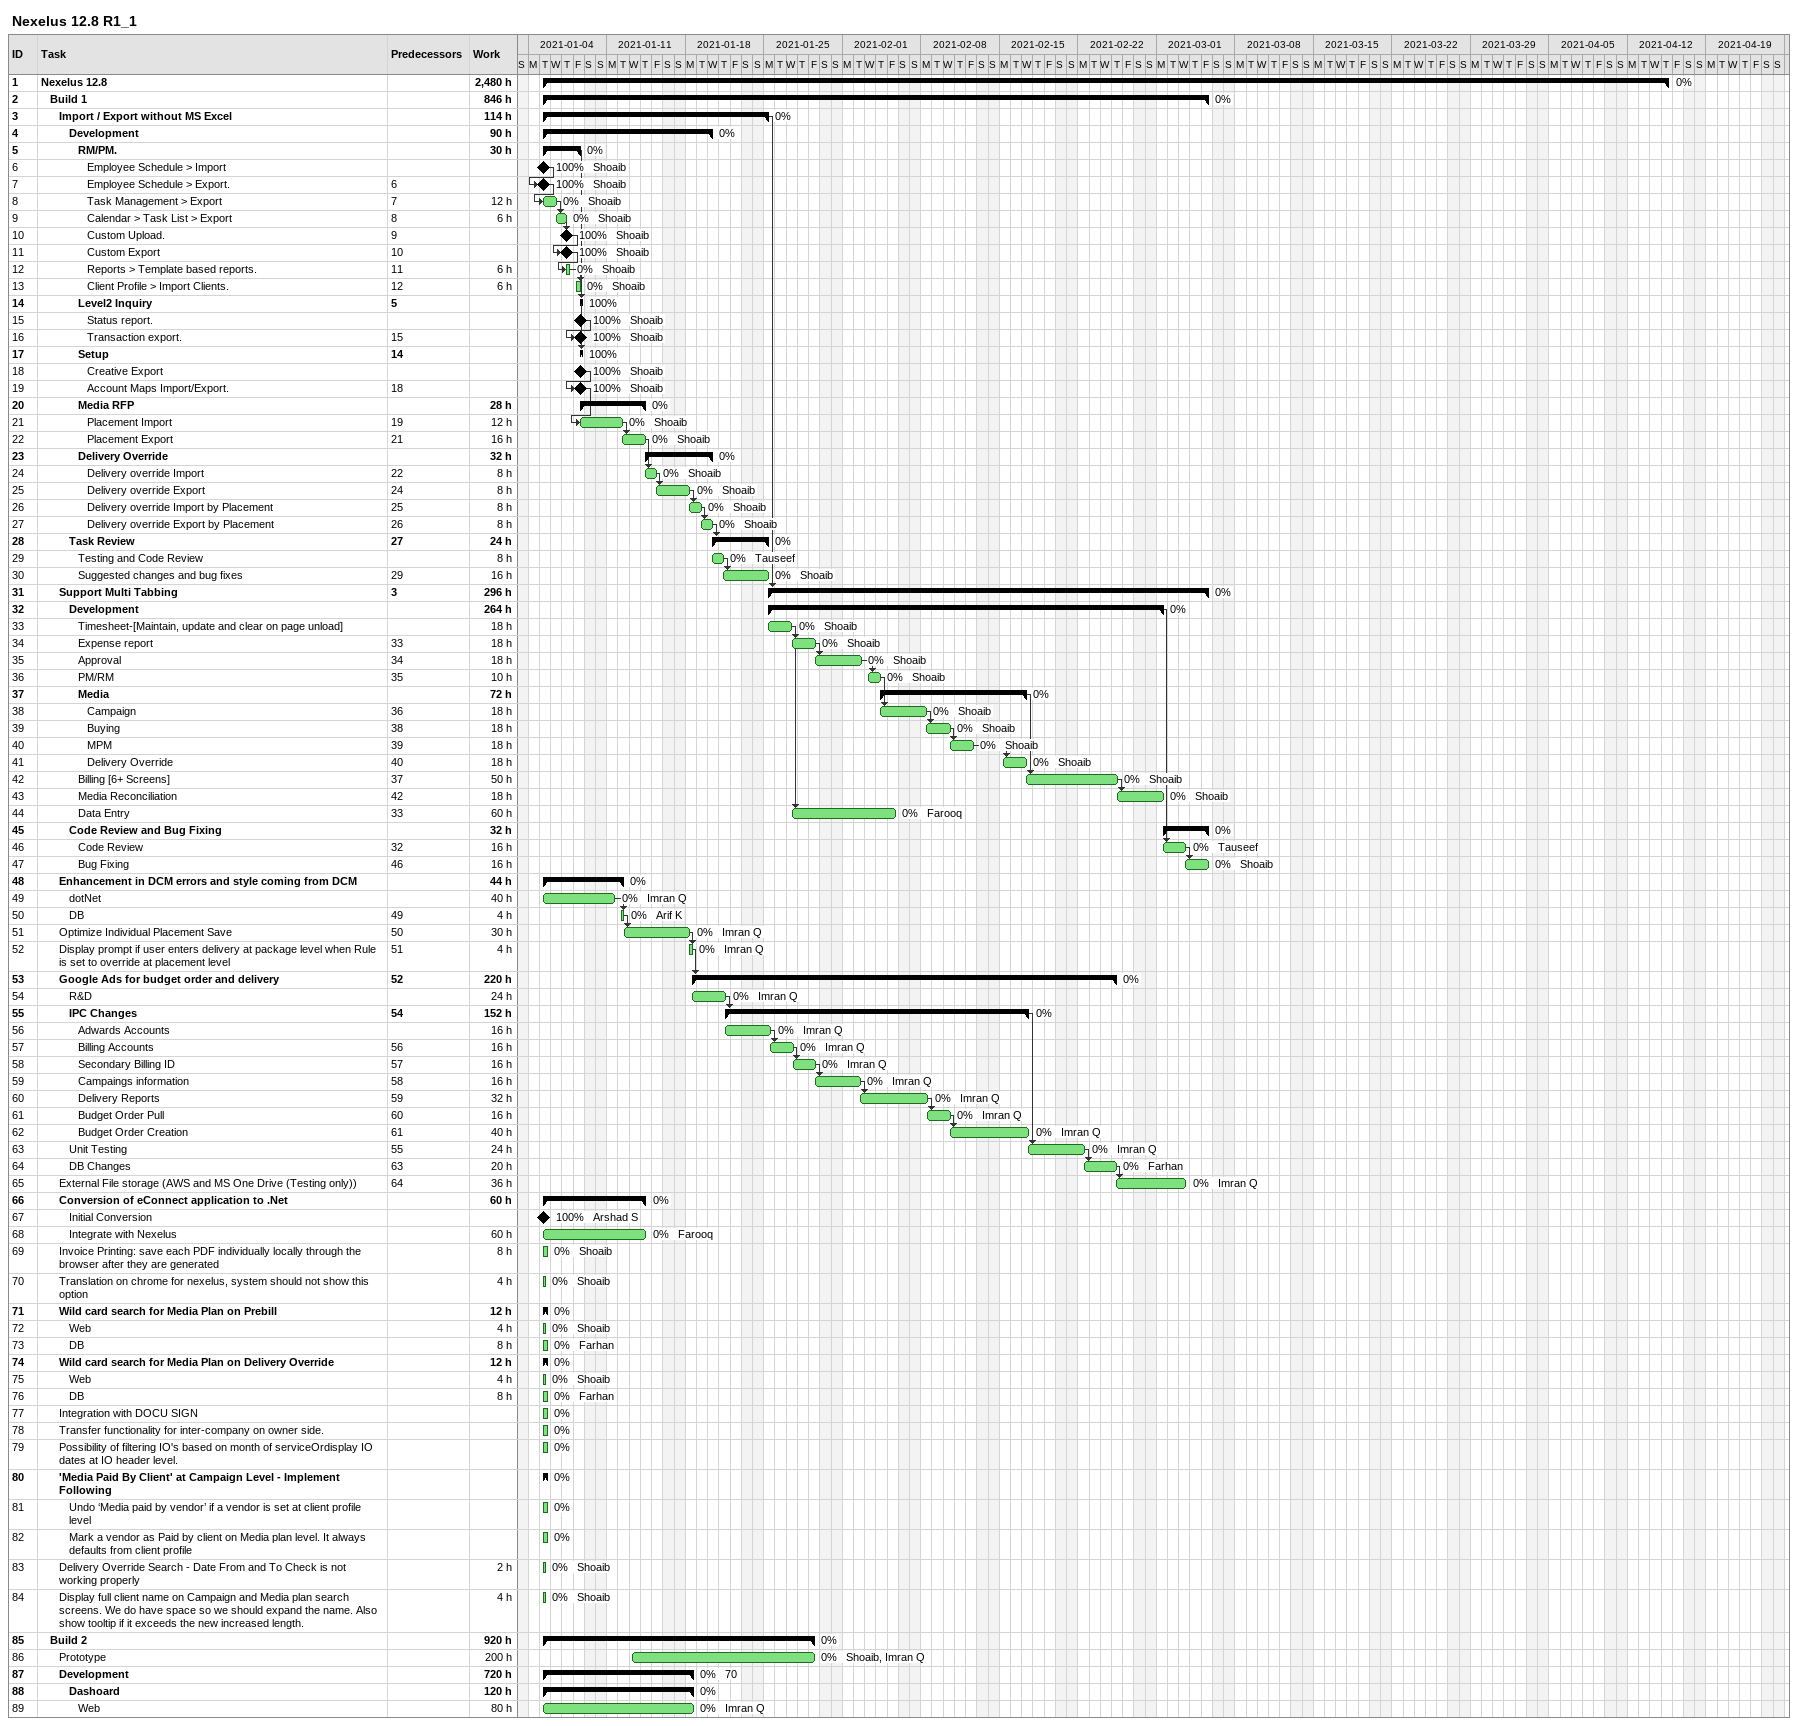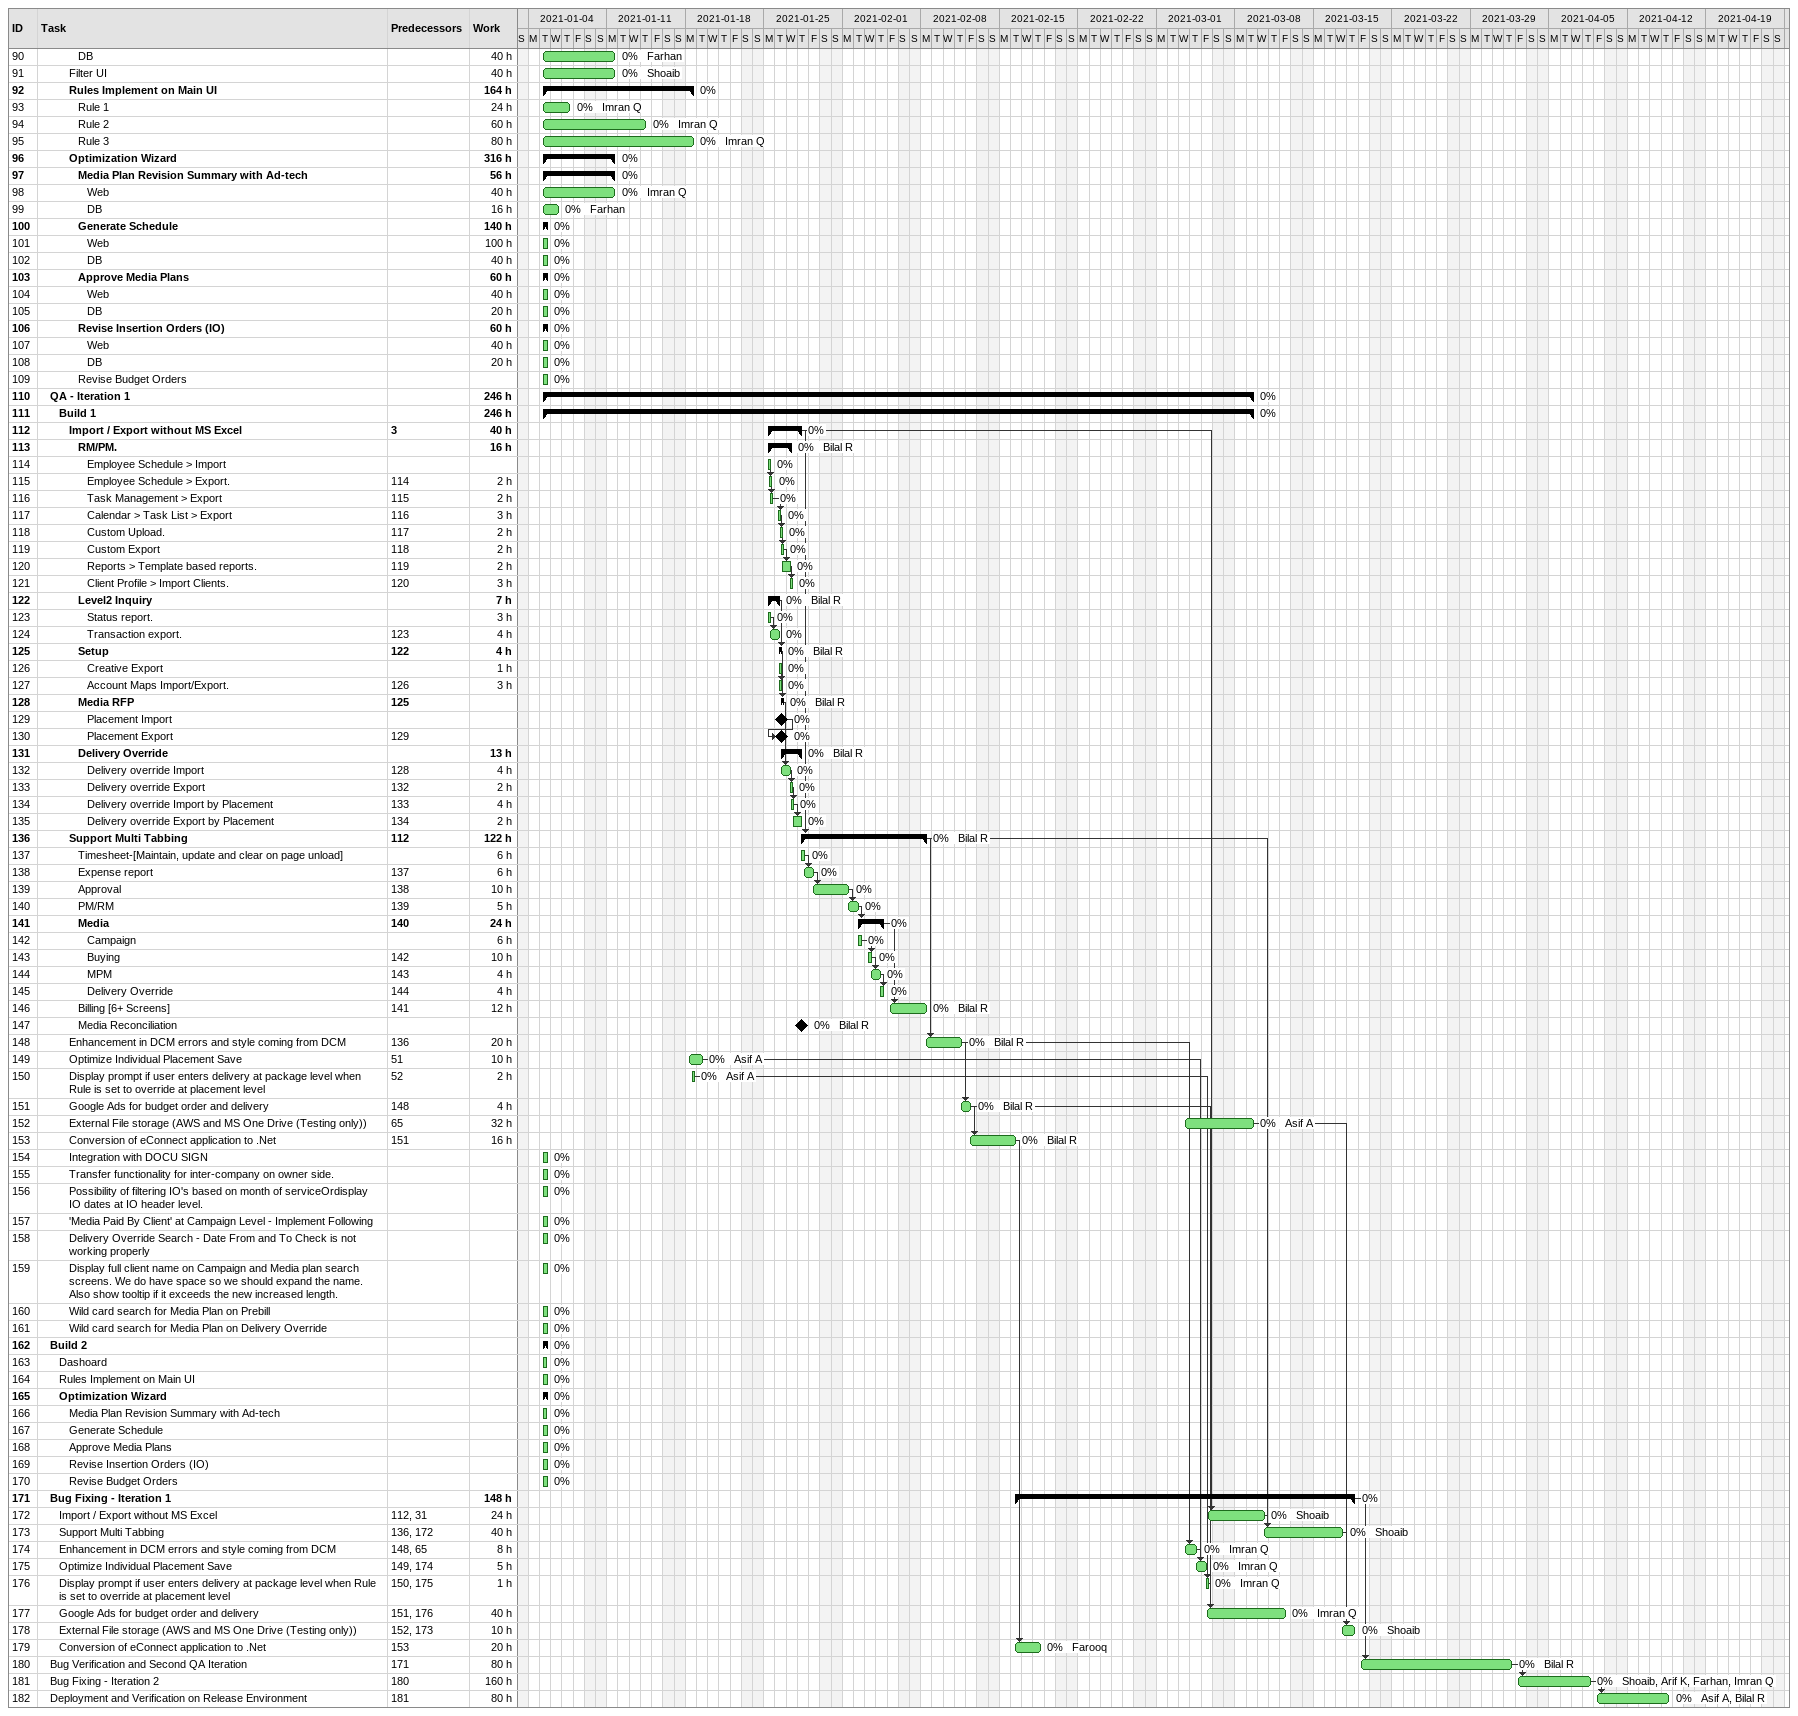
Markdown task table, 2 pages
Nexelus 12.8 R1_1

| ID | Level | Task | Start | Finish | Predecessors | Resources | % complete | Work (h) |
|---|---|---|---|---|---|---|---|---|
| 1 | 1 | **Nexelus 12.8** | 2021-01-05 | 2021-04-15 |  |  | 0 | 2480 |
| 2 | 2 | **Build 1** | 2021-01-05 | 2021-03-05 |  |  | 0 | 846 |
| 3 | 3 | **Import / Export without MS Excel** | 2021-01-05 | 2021-01-25 |  |  | 0 | 114 |
| 4 | 4 | **Development** | 2021-01-05 | 2021-01-20 |  |  | 0 | 90 |
| 5 | 5 | **RM/PM.** | 2021-01-05 | 2021-01-08 |  |  | 0 | 30 |
| 6 | 6 | Employee Schedule > Import (milestone) | 2021-01-05 | 2021-01-05 |  | Shoaib | 100 |  |
| 7 | 6 | Employee Schedule > Export. (milestone) | 2021-01-05 | 2021-01-05 | 6 | Shoaib | 100 |  |
| 8 | 6 | Task Management > Export | 2021-01-05 | 2021-01-06 | 7 | Shoaib | 0 | 12 |
| 9 | 6 | Calendar > Task List > Export | 2021-01-06 | 2021-01-07 | 8 | Shoaib | 0 | 6 |
| 10 | 6 | Custom Upload. (milestone) | 2021-01-07 | 2021-01-07 | 9 | Shoaib | 100 |  |
| 11 | 6 | Custom Export (milestone) | 2021-01-07 | 2021-01-07 | 10 | Shoaib | 100 |  |
| 12 | 6 | Reports > Template based reports. | 2021-01-07 | 2021-01-07 | 11 | Shoaib | 0 | 6 |
| 13 | 6 | Client Profile > Import Clients. | 2021-01-08 | 2021-01-08 | 12 | Shoaib | 0 | 6 |
| 14 | 5 | **Level2 Inquiry** | 2021-01-08 | 2021-01-08 | 5 |  | 100 |  |
| 15 | 6 | Status report. (milestone) | 2021-01-08 | 2021-01-08 |  | Shoaib | 100 |  |
| 16 | 6 | Transaction export. (milestone) | 2021-01-08 | 2021-01-08 | 15 | Shoaib | 100 |  |
| 17 | 5 | **Setup** | 2021-01-08 | 2021-01-08 | 14 |  | 100 |  |
| 18 | 6 | Creative Export (milestone) | 2021-01-08 | 2021-01-08 |  | Shoaib | 100 |  |
| 19 | 6 | Account Maps Import/Export. (milestone) | 2021-01-08 | 2021-01-08 | 18 | Shoaib | 100 |  |
| 20 | 5 | **Media RFP** | 2021-01-08 | 2021-01-14 |  |  | 0 | 28 |
| 21 | 6 | Placement Import | 2021-01-08 | 2021-01-12 | 19 | Shoaib | 0 | 12 |
| 22 | 6 | Placement Export | 2021-01-12 | 2021-01-14 | 21 | Shoaib | 0 | 16 |
| 23 | 5 | **Delivery Override** | 2021-01-14 | 2021-01-20 |  |  | 0 | 32 |
| 24 | 6 | Delivery override Import | 2021-01-14 | 2021-01-15 | 22 | Shoaib | 0 | 8 |
| 25 | 6 | Delivery override Export | 2021-01-15 | 2021-01-18 | 24 | Shoaib | 0 | 8 |
| 26 | 6 | Delivery override Import by Placement | 2021-01-18 | 2021-01-19 | 25 | Shoaib | 0 | 8 |
| 27 | 6 | Delivery override Export by Placement | 2021-01-19 | 2021-01-20 | 26 | Shoaib | 0 | 8 |
| 28 | 4 | **Task Review** | 2021-01-20 | 2021-01-25 | 27 |  | 0 | 24 |
| 29 | 5 | Testing and Code Review | 2021-01-20 | 2021-01-21 |  | Tauseef | 0 | 8 |
| 30 | 5 | Suggested changes and bug fixes | 2021-01-21 | 2021-01-25 | 29 | Shoaib | 0 | 16 |
| 31 | 3 | **Support Multi Tabbing** | 2021-01-25 | 2021-03-05 | 3 |  | 0 | 296 |
| 32 | 4 | **Development** | 2021-01-25 | 2021-03-01 |  |  | 0 | 264 |
| 33 | 5 | Timesheet-[Maintain, update and clear on page unload] | 2021-01-25 | 2021-01-27 |  | Shoaib | 0 | 18 |
| 34 | 5 | Expense report | 2021-01-27 | 2021-01-29 | 33 | Shoaib | 0 | 18 |
| 35 | 5 | Approval | 2021-01-29 | 2021-02-02 | 34 | Shoaib | 0 | 18 |
| 36 | 5 | PM/RM | 2021-02-03 | 2021-02-04 | 35 | Shoaib | 0 | 10 |
| 37 | 5 | **Media** | 2021-02-04 | 2021-02-17 |  |  | 0 | 72 |
| 38 | 6 | Campaign | 2021-02-04 | 2021-02-08 | 36 | Shoaib | 0 | 18 |
| 39 | 6 | Buying | 2021-02-08 | 2021-02-10 | 38 | Shoaib | 0 | 18 |
| 40 | 6 | MPM | 2021-02-10 | 2021-02-12 | 39 | Shoaib | 0 | 18 |
| 41 | 6 | Delivery Override | 2021-02-15 | 2021-02-17 | 40 | Shoaib | 0 | 18 |
| 42 | 5 | Billing [6+ Screens] | 2021-02-17 | 2021-02-25 | 37 | Shoaib | 0 | 50 |
| 43 | 5 | Media Reconciliation | 2021-02-25 | 2021-03-01 | 42 | Shoaib | 0 | 18 |
| 44 | 5 | Data Entry | 2021-01-27 | 2021-02-05 | 33 | Farooq | 0 | 60 |
| 45 | 4 | **Code Review and Bug Fixing** | 2021-03-01 | 2021-03-05 |  |  | 0 | 32 |
| 46 | 5 | Code Review | 2021-03-01 | 2021-03-03 | 32 | Tauseef | 0 | 16 |
| 47 | 5 | Bug Fixing | 2021-03-03 | 2021-03-05 | 46 | Shoaib | 0 | 16 |
| 48 | 3 | **Enhancement in DCM errors and style coming from DCM** | 2021-01-05 | 2021-01-12 |  |  | 0 | 44 |
| 49 | 4 | dotNet | 2021-01-05 | 2021-01-11 |  | Imran Q | 0 | 40 |
| 50 | 4 | DB | 2021-01-12 | 2021-01-12 | 49 | Arif K | 0 | 4 |
| 51 | 3 | Optimize Individual Placement Save | 2021-01-12 | 2021-01-18 | 50 | Imran Q | 0 | 30 |
| 52 | 3 | Display prompt if user enters delivery at package level when Rule is set to override at placement level | 2021-01-18 | 2021-01-18 | 51 | Imran Q | 0 | 4 |
| 53 | 3 | **Google Ads for budget order and delivery** | 2021-01-18 | 2021-02-25 | 52 |  | 0 | 220 |
| 54 | 4 | R&D | 2021-01-18 | 2021-01-21 |  | Imran Q | 0 | 24 |
| 55 | 4 | **IPC Changes** | 2021-01-21 | 2021-02-17 | 54 |  | 0 | 152 |
| 56 | 5 | Adwards Accounts | 2021-01-21 | 2021-01-25 |  | Imran Q | 0 | 16 |
| 57 | 5 | Billing Accounts | 2021-01-25 | 2021-01-27 | 56 | Imran Q | 0 | 16 |
| 58 | 5 | Secondary Billing ID | 2021-01-27 | 2021-01-29 | 57 | Imran Q | 0 | 16 |
| 59 | 5 | Campaings information | 2021-01-29 | 2021-02-02 | 58 | Imran Q | 0 | 16 |
| 60 | 5 | Delivery Reports | 2021-02-02 | 2021-02-08 | 59 | Imran Q | 0 | 32 |
| 61 | 5 | Budget Order Pull | 2021-02-08 | 2021-02-10 | 60 | Imran Q | 0 | 16 |
| 62 | 5 | Budget Order Creation | 2021-02-10 | 2021-02-17 | 61 | Imran Q | 0 | 40 |
| 63 | 4 | Unit Testing | 2021-02-17 | 2021-02-22 | 55 | Imran Q | 0 | 24 |
| 64 | 4 | DB Changes | 2021-02-22 | 2021-02-25 | 63 | Farhan | 0 | 20 |
| 65 | 3 | External File storage (AWS and MS One Drive (Testing only)) | 2021-02-25 | 2021-03-03 | 64 | Imran Q | 0 | 36 |
| 66 | 3 | **Conversion of eConnect application to .Net** | 2021-01-05 | 2021-01-14 |  |  | 0 | 60 |
| 67 | 4 | Initial Conversion (milestone) | 2021-01-05 | 2021-01-05 |  | Arshad S | 100 |  |
| 68 | 4 | Integrate with Nexelus | 2021-01-05 | 2021-01-14 |  | Farooq | 0 | 60 |
| 69 | 3 | Invoice Printing: save each PDF individually locally through the browser after they are generated | 2021-01-05 | 2021-01-05 |  | Shoaib | 0 | 8 |
| 70 | 3 | Translation on chrome for nexelus, system should not show this option | 2021-01-05 | 2021-01-05 |  | Shoaib | 0 | 4 |
| 71 | 3 | **Wild card search for Media Plan on Prebill** | 2021-01-05 | 2021-01-05 |  |  | 0 | 12 |
| 72 | 4 | Web | 2021-01-05 | 2021-01-05 |  | Shoaib | 0 | 4 |
| 73 | 4 | DB | 2021-01-05 | 2021-01-05 |  | Farhan | 0 | 8 |
| 74 | 3 | **Wild card search for Media Plan on Delivery Override** | 2021-01-05 | 2021-01-05 |  |  | 0 | 12 |
| 75 | 4 | Web | 2021-01-05 | 2021-01-05 |  | Shoaib | 0 | 4 |
| 76 | 4 | DB | 2021-01-05 | 2021-01-05 |  | Farhan | 0 | 8 |
| 77 | 3 | Integration with DOCU SIGN | 2021-01-05 | 2021-01-05 |  |  | 0 |  |
| 78 | 3 | Transfer functionality for inter-company on owner side. | 2021-01-05 | 2021-01-05 |  |  | 0 |  |
| 79 | 3 | Possibility of filtering IO's based on month of serviceOrdisplay IO dates at IO header level. | 2021-01-05 | 2021-01-05 |  |  | 0 |  |
| 80 | 3 | **'Media Paid By Client' at Campaign Level - Implement Following** | 2021-01-05 | 2021-01-05 |  |  | 0 |  |
| 81 | 4 | Undo ‘Media paid by vendor’ if a vendor is set at client profile level | 2021-01-05 | 2021-01-05 |  |  | 0 |  |
| 82 | 4 | Mark a vendor as Paid by client on Media plan level. It always defaults from client profile | 2021-01-05 | 2021-01-05 |  |  | 0 |  |
| 83 | 3 | Delivery Override Search - Date From and To Check is not working properly | 2021-01-05 | 2021-01-05 |  | Shoaib | 0 | 2 |
| 84 | 3 | Display full client name on Campaign and Media plan search screens. We do have space so we should expand the name. Also show tooltip if it exceeds the new increased length. | 2021-01-05 | 2021-01-05 |  | Shoaib | 0 | 4 |
| 85 | 2 | **Build 2** | 2021-01-05 | 2021-01-29 |  |  | 0 | 920 |
| 86 | 3 | Prototype | 2021-01-13 | 2021-01-29 |  | Shoaib, Imran Q | 0 | 200 |
| 87 | 3 | **Development** | 2021-01-05 | 2021-01-18 |  | 70 | 0 | 720 |
| 88 | 4 | **Dashoard** | 2021-01-05 | 2021-01-18 |  |  | 0 | 120 |
| 89 | 5 | Web | 2021-01-05 | 2021-01-18 |  | Imran Q | 0 | 80 |
| 90 | 5 | DB | 2021-01-05 | 2021-01-11 |  | Farhan | 0 | 40 |
| 91 | 4 | Filter UI | 2021-01-05 | 2021-01-11 |  | Shoaib | 0 | 40 |
| 92 | 4 | **Rules Implement on Main UI** | 2021-01-05 | 2021-01-18 |  |  | 0 | 164 |
| 93 | 5 | Rule 1 | 2021-01-05 | 2021-01-07 |  | Imran Q | 0 | 24 |
| 94 | 5 | Rule 2 | 2021-01-05 | 2021-01-14 |  | Imran Q | 0 | 60 |
| 95 | 5 | Rule 3 | 2021-01-05 | 2021-01-18 |  | Imran Q | 0 | 80 |
| 96 | 4 | **Optimization Wizard** | 2021-01-05 | 2021-01-11 |  |  | 0 | 316 |
| 97 | 5 | **Media Plan Revision Summary with Ad-tech** | 2021-01-05 | 2021-01-11 |  |  | 0 | 56 |
| 98 | 6 | Web | 2021-01-05 | 2021-01-11 |  | Imran Q | 0 | 40 |
| 99 | 6 | DB | 2021-01-05 | 2021-01-06 |  | Farhan | 0 | 16 |
| 100 | 5 | **Generate Schedule** | 2021-01-05 | 2021-01-05 |  |  | 0 | 140 |
| 101 | 6 | Web | 2021-01-05 | 2021-01-05 |  |  | 0 | 100 |
| 102 | 6 | DB | 2021-01-05 | 2021-01-05 |  |  | 0 | 40 |
| 103 | 5 | **Approve Media Plans** | 2021-01-05 | 2021-01-05 |  |  | 0 | 60 |
| 104 | 6 | Web | 2021-01-05 | 2021-01-05 |  |  | 0 | 40 |
| 105 | 6 | DB | 2021-01-05 | 2021-01-05 |  |  | 0 | 20 |
| 106 | 5 | **Revise Insertion Orders (IO)** | 2021-01-05 | 2021-01-05 |  |  | 0 | 60 |
| 107 | 6 | Web | 2021-01-05 | 2021-01-05 |  |  | 0 | 40 |
| 108 | 6 | DB | 2021-01-05 | 2021-01-05 |  |  | 0 | 20 |
| 109 | 5 | Revise Budget Orders | 2021-01-05 | 2021-01-05 |  |  | 0 |  |
| 110 | 2 | **QA - Iteration 1** | 2021-01-05 | 2021-03-09 |  |  | 0 | 246 |
| 111 | 3 | **Build 1** | 2021-01-05 | 2021-03-09 |  |  | 0 | 246 |
| 112 | 4 | **Import / Export without MS Excel** | 2021-01-25 | 2021-01-28 | 3 |  | 0 | 40 |
| 113 | 5 | **RM/PM.** | 2021-01-25 | 2021-01-27 |  | Bilal R | 0 | 16 |
| 114 | 6 | Employee Schedule > Import | 2021-01-25 | 2021-01-25 |  |  | 0 |  |
| 115 | 6 | Employee Schedule > Export. | 2021-01-25 | 2021-01-25 | 114 |  | 0 | 2 |
| 116 | 6 | Task Management > Export | 2021-01-25 | 2021-01-25 | 115 |  | 0 | 2 |
| 117 | 6 | Calendar > Task List > Export | 2021-01-26 | 2021-01-26 | 116 |  | 0 | 3 |
| 118 | 6 | Custom Upload. | 2021-01-26 | 2021-01-26 | 117 |  | 0 | 2 |
| 119 | 6 | Custom Export | 2021-01-26 | 2021-01-26 | 118 |  | 0 | 2 |
| 120 | 6 | Reports > Template based reports. | 2021-01-26 | 2021-01-27 | 119 |  | 0 | 2 |
| 121 | 6 | Client Profile > Import Clients. | 2021-01-27 | 2021-01-27 | 120 |  | 0 | 3 |
| 122 | 5 | **Level2 Inquiry** | 2021-01-25 | 2021-01-26 |  | Bilal R | 0 | 7 |
| 123 | 6 | Status report. | 2021-01-25 | 2021-01-25 |  |  | 0 | 3 |
| 124 | 6 | Transaction export. | 2021-01-25 | 2021-01-26 | 123 |  | 0 | 4 |
| 125 | 5 | **Setup** | 2021-01-26 | 2021-01-26 | 122 | Bilal R | 0 | 4 |
| 126 | 6 | Creative Export | 2021-01-26 | 2021-01-26 |  |  | 0 | 1 |
| 127 | 6 | Account Maps Import/Export. | 2021-01-26 | 2021-01-26 | 126 |  | 0 | 3 |
| 128 | 5 | **Media RFP** | 2021-01-26 | 2021-01-26 | 125 | Bilal R | 0 |  |
| 129 | 6 | Placement Import (milestone) | 2021-01-26 | 2021-01-26 |  |  | 0 |  |
| 130 | 6 | Placement Export (milestone) | 2021-01-26 | 2021-01-26 | 129 |  | 0 |  |
| 131 | 5 | **Delivery Override** | 2021-01-26 | 2021-01-28 |  | Bilal R | 0 | 13 |
| 132 | 6 | Delivery override Import | 2021-01-26 | 2021-01-27 | 128 |  | 0 | 4 |
| 133 | 6 | Delivery override Export | 2021-01-27 | 2021-01-27 | 132 |  | 0 | 2 |
| 134 | 6 | Delivery override Import by Placement | 2021-01-27 | 2021-01-27 | 133 |  | 0 | 4 |
| 135 | 6 | Delivery override Export by Placement | 2021-01-27 | 2021-01-28 | 134 |  | 0 | 2 |
| 136 | 4 | **Support Multi Tabbing** | 2021-01-28 | 2021-02-08 | 112 | Bilal R | 0 | 122 |
| 137 | 5 | Timesheet-[Maintain, update and clear on page unload] | 2021-01-28 | 2021-01-28 |  |  | 0 | 6 |
| 138 | 5 | Expense report | 2021-01-28 | 2021-01-29 | 137 |  | 0 | 6 |
| 139 | 5 | Approval | 2021-01-29 | 2021-02-01 | 138 |  | 0 | 10 |
| 140 | 5 | PM/RM | 2021-02-01 | 2021-02-02 | 139 |  | 0 | 5 |
| 141 | 5 | **Media** | 2021-02-02 | 2021-02-04 | 140 |  | 0 | 24 |
| 142 | 6 | Campaign | 2021-02-02 | 2021-02-02 |  |  | 0 | 6 |
| 143 | 6 | Buying | 2021-02-03 | 2021-02-03 | 142 |  | 0 | 10 |
| 144 | 6 | MPM | 2021-02-03 | 2021-02-04 | 143 |  | 0 | 4 |
| 145 | 6 | Delivery Override | 2021-02-04 | 2021-02-04 | 144 |  | 0 | 4 |
| 146 | 5 | Billing [6+ Screens] | 2021-02-05 | 2021-02-08 | 141 | Bilal R | 0 | 12 |
| 147 | 5 | Media Reconciliation (milestone) | 2021-01-28 | 2021-01-28 |  | Bilal R | 0 |  |
| 148 | 4 | Enhancement in DCM errors and style coming from DCM | 2021-02-08 | 2021-02-11 | 136 | Bilal R | 0 | 20 |
| 149 | 4 | Optimize Individual Placement Save | 2021-01-18 | 2021-01-19 | 51 | Asif A | 0 | 10 |
| 150 | 4 | Display prompt if user enters delivery at package level when Rule is set to override at placement level | 2021-01-18 | 2021-01-18 | 52 | Asif A | 0 | 2 |
| 151 | 4 | Google Ads for budget order and delivery | 2021-02-11 | 2021-02-12 | 148 | Bilal R | 0 | 4 |
| 152 | 4 | External File storage (AWS and MS One Drive (Testing only)) | 2021-03-03 | 2021-03-09 | 65 | Asif A | 0 | 32 |
| 153 | 4 | Conversion of eConnect application to .Net | 2021-02-12 | 2021-02-16 | 151 | Bilal R | 0 | 16 |
| 154 | 4 | Integration with DOCU SIGN | 2021-01-05 | 2021-01-05 |  |  | 0 |  |
| 155 | 4 | Transfer functionality for inter-company on owner side. | 2021-01-05 | 2021-01-05 |  |  | 0 |  |
| 156 | 4 | Possibility of filtering IO's based on month of serviceOrdisplay IO dates at IO header level. | 2021-01-05 | 2021-01-05 |  |  | 0 |  |
| 157 | 4 | 'Media Paid By Client' at Campaign Level - Implement Following | 2021-01-05 | 2021-01-05 |  |  | 0 |  |
| 158 | 4 | Delivery Override Search - Date From and To Check is not working properly | 2021-01-05 | 2021-01-05 |  |  | 0 |  |
| 159 | 4 | Display full client name on Campaign and Media plan search screens. We do have space so we should expand the name. Also show tooltip if it exceeds the new increased length. | 2021-01-05 | 2021-01-05 |  |  | 0 |  |
| 160 | 4 | Wild card search for Media Plan on Prebill | 2021-01-05 | 2021-01-05 |  |  | 0 |  |
| 161 | 4 | Wild card search for Media Plan on Delivery Override | 2021-01-05 | 2021-01-05 |  |  | 0 |  |
| 162 | 2 | **Build 2** | 2021-01-05 | 2021-01-05 |  |  | 0 |  |
| 163 | 3 | Dashoard | 2021-01-05 | 2021-01-05 |  |  | 0 |  |
| 164 | 3 | Rules Implement on Main UI | 2021-01-05 | 2021-01-05 |  |  | 0 |  |
| 165 | 3 | **Optimization Wizard** | 2021-01-05 | 2021-01-05 |  |  | 0 |  |
| 166 | 4 | Media Plan Revision Summary with Ad-tech | 2021-01-05 | 2021-01-05 |  |  | 0 |  |
| 167 | 4 | Generate Schedule | 2021-01-05 | 2021-01-05 |  |  | 0 |  |
| 168 | 4 | Approve Media Plans | 2021-01-05 | 2021-01-05 |  |  | 0 |  |
| 169 | 4 | Revise Insertion Orders (IO) | 2021-01-05 | 2021-01-05 |  |  | 0 |  |
| 170 | 4 | Revise Budget Orders | 2021-01-05 | 2021-01-05 |  |  | 0 |  |
| 171 | 2 | **Bug Fixing - Iteration 1** | 2021-02-16 | 2021-03-18 |  |  | 0 | 148 |
| 172 | 3 | Import / Export without MS Excel | 2021-03-05 | 2021-03-10 | 112, 31 | Shoaib | 0 | 24 |
| 173 | 3 | Support Multi Tabbing | 2021-03-10 | 2021-03-17 | 136, 172 | Shoaib | 0 | 40 |
| 174 | 3 | Enhancement in DCM errors and style coming from DCM | 2021-03-03 | 2021-03-04 | 148, 65 | Imran Q | 0 | 8 |
| 175 | 3 | Optimize Individual Placement Save | 2021-03-04 | 2021-03-05 | 149, 174 | Imran Q | 0 | 5 |
| 176 | 3 | Display prompt if user enters delivery at package level when Rule is set to override at placement level | 2021-03-05 | 2021-03-05 | 150, 175 | Imran Q | 0 | 1 |
| 177 | 3 | Google Ads for budget order and delivery | 2021-03-05 | 2021-03-12 | 151, 176 | Imran Q | 0 | 40 |
| 178 | 3 | External File storage (AWS and MS One Drive (Testing only)) | 2021-03-17 | 2021-03-18 | 152, 173 | Shoaib | 0 | 10 |
| 179 | 3 | Conversion of eConnect application to .Net | 2021-02-16 | 2021-02-18 | 153 | Farooq | 0 | 20 |
| 180 | 2 | Bug Verification and Second QA Iteration | 2021-03-19 | 2021-04-01 | 171 | Bilal R | 0 | 80 |
| 181 | 2 | Bug Fixing - Iteration 2 | 2021-04-02 | 2021-04-08 | 180 | Shoaib, Arif K, Farhan, Imran Q | 0 | 160 |
| 182 | 2 | Deployment and Verification on Release Environment | 2021-04-09 | 2021-04-15 | 181 | Asif A, Bilal R | 0 | 80 |
